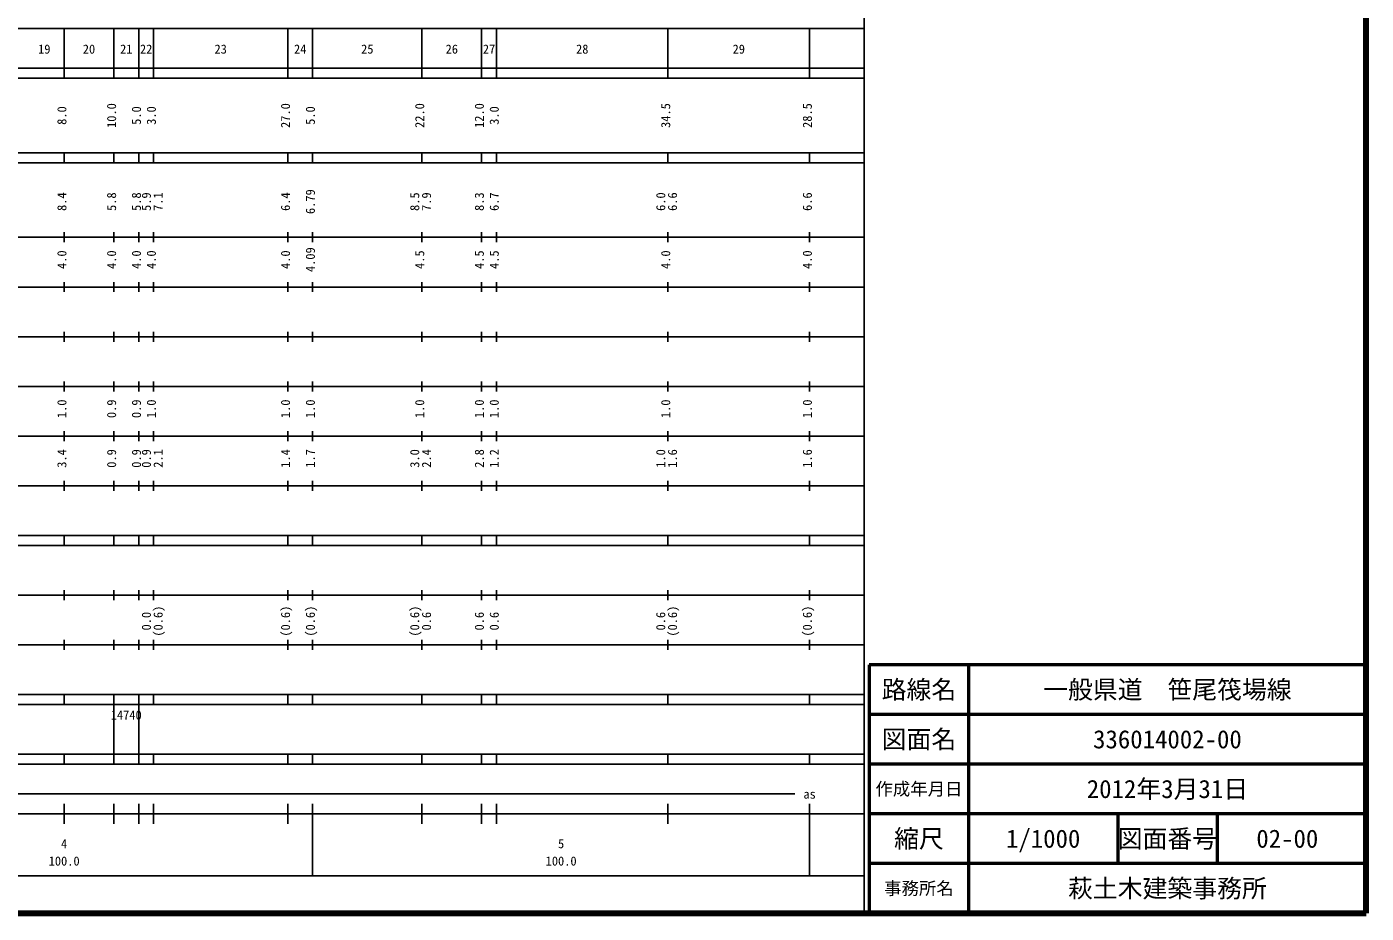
# Model space of a CAD drawing. Units: millimetres on the paper, enlarged 1000 times. Extents: x 40000 to 680000, y 20000 to 380000.
# Drawn here: x 410482 to 680000, y 20000 to 198357 of the extents above; entities that cross this region are included whole.
import ezdxf
from ezdxf.enums import TextEntityAlignment as Align

# ---------------------------------------------------------------- set-up
doc = ezdxf.new("R2010")
doc.units = ezdxf.units.MM
doc.header["$LTSCALE"] = 1000
for name, color, linetype, lineweight in [('M-TTL', 2, 'Continuous', 140), ('M-TTL-BAND', 7, 'Continuous', 25), ('M-TTL-FRAM', 2, 'Continuous', 50), ('M-TTL-LINE', 7, 'Continuous', 50)]:
    doc.layers.add(name, color=color, linetype=linetype, lineweight=lineweight)
doc.layers.add('M-TTL-TXT', color=7, linetype='Continuous')
doc.styles.add('ＭＳ ゴシック', font='')
doc.styles.get('ＭＳ ゴシック').set_extended_font_data('MS Gothic')

msp = doc.modelspace()

# ---------------------------------------------------------------- linework, layer by layer
at = {"layer": 'M-TTL'}
for p, q in [((680000, 20000), (680000, 380000)), ((40000, 20000), (680000, 20000))]:
    msp.add_line(p, q, dxfattribs=at)
at = {"layer": 'M-TTL-BAND'}
for p, q in [((579000, 20000), (579000, 370000)), ((68000, 198000), (579000, 198000)), ((418000, 188000), (418000, 198000)), ((428000, 188000), (428000, 198000)), ((433000, 188000), (433000, 198000)), ((436000, 188000), (436000, 198000)), ((463000, 188000), (463000, 198000)), ((468000, 188000), (468000, 198000)), ((490000, 188000), (490000, 198000)), ((502000, 188000), (502000, 198000)), ((505000, 188000), (505000, 198000)), ((539500, 188000), (539500, 198000)), ((568000, 188000), (568000, 198000)), ((40000, 190000), (579000, 190000)), ((40000, 188000), (579000, 188000)), ((40000, 173000), (579000, 173000)), ((418000, 171000), (418000, 173000)), ((428000, 171000), (428000, 173000)), ((433000, 171000), (433000, 173000)), ((436000, 171000), (436000, 173000)), ((463000, 171000), (463000, 173000)), ((468000, 171000), (468000, 173000)), ((490000, 171000), (490000, 173000)), ((502000, 171000), (502000, 173000)), ((505000, 171000), (505000, 173000)), ((539500, 171000), (539500, 173000)), ((568000, 171000), (568000, 173000)), ((40000, 171000), (579000, 171000)), ((418000, 155000), (418000, 157000)), ((428000, 155000), (428000, 157000)), ((433000, 155000), (433000, 157000)), ((436000, 155000), (436000, 157000)), ((463000, 155000), (463000, 157000)), ((468000, 155000), (468000, 157000)), ((490000, 155000), (490000, 157000)), ((502000, 155000), (502000, 157000)), ((505000, 155000), (505000, 157000)), ((539500, 155000), (539500, 157000)), ((568000, 155000), (568000, 157000)), ((40000, 156000), (579000, 156000)), ((46000, 146000), (579000, 146000)), ((418000, 145000), (418000, 147000)), ((428000, 145000), (428000, 147000)), ((433000, 145000), (433000, 147000)), ((436000, 145000), (436000, 147000)), ((463000, 145000), (463000, 147000)), ((468000, 145000), (468000, 147000)), ((490000, 145000), (490000, 147000)), ((502000, 145000), (502000, 147000)), ((505000, 145000), (505000, 147000)), ((539500, 145000), (539500, 147000)), ((568000, 145000), (568000, 147000)), ((52000, 136000), (579000, 136000)), ((418000, 135000), (418000, 137000)), ((428000, 135000), (428000, 137000)), ((433000, 135000), (433000, 137000)), ((436000, 135000), (436000, 137000)), ((463000, 135000), (463000, 137000)), ((468000, 135000), (468000, 137000)), ((490000, 135000), (490000, 137000)), ((502000, 135000), (502000, 137000)), ((505000, 135000), (505000, 137000)), ((539500, 135000), (539500, 137000)), ((568000, 135000), (568000, 137000)), ((418000, 125000), (418000, 127000)), ((428000, 125000), (428000, 127000)), ((433000, 125000), (433000, 127000)), ((436000, 125000), (436000, 127000)), ((463000, 125000), (463000, 127000)), ((468000, 125000), (468000, 127000)), ((490000, 125000), (490000, 127000)), ((502000, 125000), (502000, 127000)), ((505000, 125000), (505000, 127000)), ((539500, 125000), (539500, 127000)), ((568000, 125000), (568000, 127000)), ((46000, 126000), (579000, 126000)), ((52000, 116000), (579000, 116000)), ((418000, 115000), (418000, 117000)), ((428000, 115000), (428000, 117000)), ((433000, 115000), (433000, 117000)), ((436000, 115000), (436000, 117000)), ((463000, 115000), (463000, 117000)), ((468000, 115000), (468000, 117000)), ((490000, 115000), (490000, 117000)), ((502000, 115000), (502000, 117000)), ((505000, 115000), (505000, 117000)), ((539500, 115000), (539500, 117000)), ((568000, 115000), (568000, 117000)), ((46000, 106000), (579000, 106000)), ((418000, 105000), (418000, 107000)), ((428000, 105000), (428000, 107000)), ((433000, 105000), (433000, 107000)), ((436000, 105000), (436000, 107000)), ((463000, 105000), (463000, 107000)), ((468000, 105000), (468000, 107000)), ((490000, 105000), (490000, 107000)), ((502000, 105000), (502000, 107000)), ((505000, 105000), (505000, 107000)), ((539500, 105000), (539500, 107000)), ((568000, 105000), (568000, 107000)), ((40000, 96000), (579000, 96000)), ((418000, 94000), (418000, 96000)), ((428000, 94000), (428000, 96000)), ((433000, 94000), (433000, 96000)), ((436000, 94000), (436000, 96000)), ((463000, 94000), (463000, 96000)), ((468000, 94000), (468000, 96000)), ((490000, 94000), (490000, 96000)), ((502000, 94000), (502000, 96000)), ((505000, 94000), (505000, 96000)), ((539500, 94000), (539500, 96000)), ((568000, 94000), (568000, 96000)), ((40000, 94000), (579000, 94000)), ((49000, 84000), (579000, 84000)), ((418000, 83000), (418000, 85000)), ((428000, 83000), (428000, 85000)), ((433000, 83000), (433000, 85000)), ((436000, 83000), (436000, 85000)), ((463000, 83000), (463000, 85000)), ((468000, 83000), (468000, 85000)), ((490000, 83000), (490000, 85000)), ((502000, 83000), (502000, 85000)), ((505000, 83000), (505000, 85000)), ((539500, 83000), (539500, 85000)), ((568000, 83000), (568000, 85000)), ((40000, 74000), (579000, 74000)), ((418000, 73000), (418000, 75000)), ((428000, 73000), (428000, 75000)), ((433000, 73000), (433000, 75000)), ((436000, 73000), (436000, 75000)), ((463000, 73000), (463000, 75000)), ((468000, 73000), (468000, 75000)), ((490000, 73000), (490000, 75000)), ((502000, 73000), (502000, 75000)), ((505000, 73000), (505000, 75000)), ((539500, 73000), (539500, 75000)), ((568000, 73000), (568000, 75000)), ((40000, 64000), (579000, 64000)), ((40000, 62000), (579000, 62000)), ((418000, 62000), (418000, 64000)), ((428000, 62000), (428000, 64000)), ((428000, 52000), (428000, 62000)), ((433000, 62000), (433000, 64000)), ((433000, 52000), (433000, 62000)), ((436000, 62000), (436000, 64000)), ((463000, 62000), (463000, 64000)), ((468000, 62000), (468000, 64000)), ((490000, 62000), (490000, 64000)), ((502000, 62000), (502000, 64000)), ((505000, 62000), (505000, 64000)), ((539500, 62000), (539500, 64000)), ((568000, 62000), (568000, 64000)), ((40000, 52000), (579000, 52000)), ((418000, 50000), (418000, 52000)), ((428000, 50000), (428000, 52000)), ((433000, 50000), (433000, 52000)), ((436000, 50000), (436000, 52000)), ((463000, 50000), (463000, 52000)), ((468000, 50000), (468000, 52000)), ((490000, 50000), (490000, 52000)), ((502000, 50000), (502000, 52000)), ((505000, 50000), (505000, 52000)), ((539500, 50000), (539500, 52000)), ((568000, 50000), (568000, 52000)), ((40000, 50000), (579000, 50000)), ((71000, 44000), (565000, 44000)), ((418000, 38000), (418000, 42000)), ((428000, 38000), (428000, 42000)), ((433000, 38000), (433000, 42000)), ((436000, 38000), (436000, 42000)), ((463000, 38000), (463000, 42000)), ((468000, 27500), (468000, 42000)), ((490000, 38000), (490000, 42000)), ((502000, 38000), (502000, 42000)), ((505000, 38000), (505000, 42000)), ((539500, 38000), (539500, 42000)), ((568000, 27500), (568000, 42000)), ((40000, 40000), (579000, 40000)), ((68000, 27500), (579000, 27500))]:
    msp.add_line(p, q, dxfattribs=at)
at = {"layer": 'M-TTL-FRAM'}
for p, q in [((680000, 70000), (580000, 70000)), ((580000, 70000), (580000, 20000))]:
    msp.add_line(p, q, dxfattribs=at)
at = {"layer": 'M-TTL-LINE'}
for p, q in [((600000, 70000), (600000, 20000)), ((680000, 60000), (580000, 60000)), ((680000, 50000), (580000, 50000)), ((680000, 40000), (580000, 40000)), ((630000, 40000), (630000, 30000)), ((650000, 40000), (650000, 30000)), ((680000, 30000), (580000, 30000))]:
    msp.add_line(p, q, dxfattribs=at)

# ---------------------------------------------------------------- texts
at = {"layer": 'M-TTL-BAND', "style": 'ＭＳ ゴシック'}
for s, p in [('19', (414000, 192405)), ('20', (423000, 192405)), ('21', (430500, 192405)), ('22', (434500, 192405)), ('23', (449500, 192405)), ('24', (465500, 192405)), ('25', (479000, 192405)), ('26', (496000, 192405)), ('27', (503500, 192405)), ('28', (522250, 192405)), ('29', (553750, 192405)), ('as', (568000, 42500)), ('4', (418000, 32523)), ('5', (518000, 32523)), ('100.0', (418000, 29033)), ('100.0', (518000, 29033))]:
    msp.add_text(s, height=1833, dxfattribs=at).set_placement(p, align=Align.BOTTOM_CENTER)
for s, p in [('8.0', (419000, 180500)), ('10.0', (429000, 180500)), ('5.0', (434000, 180500)), ('3.0', (437000, 180500)), ('27.0', (464000, 180500)), ('5.0', (469000, 180500)), ('22.0', (491000, 180500)), ('12.0', (503000, 180500)), ('3.0', (506000, 180500)), ('34.5', (540500, 180500)), ('28.5', (569000, 180500)), ('8.4', (419000, 163174)), ('5.8', (429000, 163174)), ('5.8', (434000, 163174)), ('5.9', (436000, 163174)), ('7.1', (438370, 163174)), ('6.4', (464000, 163174)), ('6.79', (469000, 163174)), ('8.5', (490000, 163174)), ('7.9', (492370, 163174)), ('8.3', (503000, 163174)), ('6.7', (506000, 163174)), ('6.0', (539500, 163174)), ('6.6', (541870, 163174)), ('6.6', (569000, 163174)), ('4.09', (469000, 151500)), ('4.0', (419000, 151500)), ('4.0', (429000, 151500)), ('4.0', (434000, 151500)), ('4.0', (437000, 151500)), ('4.0', (464000, 151500)), ('4.5', (491000, 151500)), ('4.5', (503000, 151500)), ('4.5', (506000, 151500)), ('4.0', (540500, 151500)), ('4.0', (569000, 151500)), ('1.0', (419000, 121500)), ('0.9', (429000, 121500)), ('0.9', (434000, 121500)), ('1.0', (437000, 121500)), ('1.0', (464000, 121500)), ('1.0', (469000, 121500)), ('1.0', (491000, 121500)), ('1.0', (503000, 121500)), ('1.0', (506000, 121500)), ('1.0', (540500, 121500)), ('1.0', (569000, 121500)), ('3.4', (419000, 111500)), ('0.9', (429000, 111500)), ('0.9', (434000, 111500)), ('0.9', (436000, 111500)), ('2.1', (438370, 111500)), ('1.4', (464000, 111500)), ('1.7', (469000, 111500)), ('3.0', (490000, 111500)), ('2.4', (492370, 111500)), ('2.8', (503000, 111500)), ('1.2', (506000, 111500)), ('1.0', (539500, 111500)), ('1.6', (541870, 111500)), ('1.6', (569000, 111500)), ('(0.6)', (438370, 78764)), ('(0.6)', (464000, 78764)), ('(0.6)', (469000, 78764)), ('(0.6)', (490000, 78764)), ('(0.6)', (541870, 78764)), ('(0.6)', (569000, 78764)), ('0.0', (436000, 78764)), ('0.6', (492370, 78764)), ('0.6', (503000, 78764)), ('0.6', (506000, 78764)), ('0.6', (539500, 78764))]:
    msp.add_text(s, height=1833, rotation=90, dxfattribs=at).set_placement(p, align=Align.BOTTOM_CENTER)
msp.add_text('14740', height=1833, dxfattribs=at).set_placement((427375, 58405), align=Align.BOTTOM_LEFT)
at = {"layer": 'M-TTL-TXT', "style": 'ＭＳ ゴシック'}
for s, height, p in [('路線名', 3666, (590000, 65000)), ('路線名', 3666, (590000, 65000)), ('一般県道\u3000笹尾筏場線', 3666, (640000, 65000)), ('図面名', 3666, (590000, 55000)), ('図面名', 3666, (590000, 55000)), ('336014002-00', 3666, (640000, 55000)), ('作成年月日', 2566, (590000, 45000)), ('作成年月日', 2566, (590000, 45000)), ('2012年3月31日', 3666, (640000, 45000)), ('縮尺', 3666, (590000, 35000)), ('縮尺', 3666, (590000, 35000)), ('1/1000', 3666, (615000, 35000)), ('図面番号', 3666, (640000, 35000)), ('図面番号', 3666, (640000, 35000)), ('02-00', 3666, (664125, 35000)), ('萩土木建築事務所', 3666, (640000, 25000)), ('事務所名', 2566, (590000, 25000)), ('事務所名', 2566, (590000, 25000))]:
    msp.add_text(s, height=height, dxfattribs=at).set_placement(p, align=Align.MIDDLE_CENTER)

doc.saveas('drawing.dxf')
